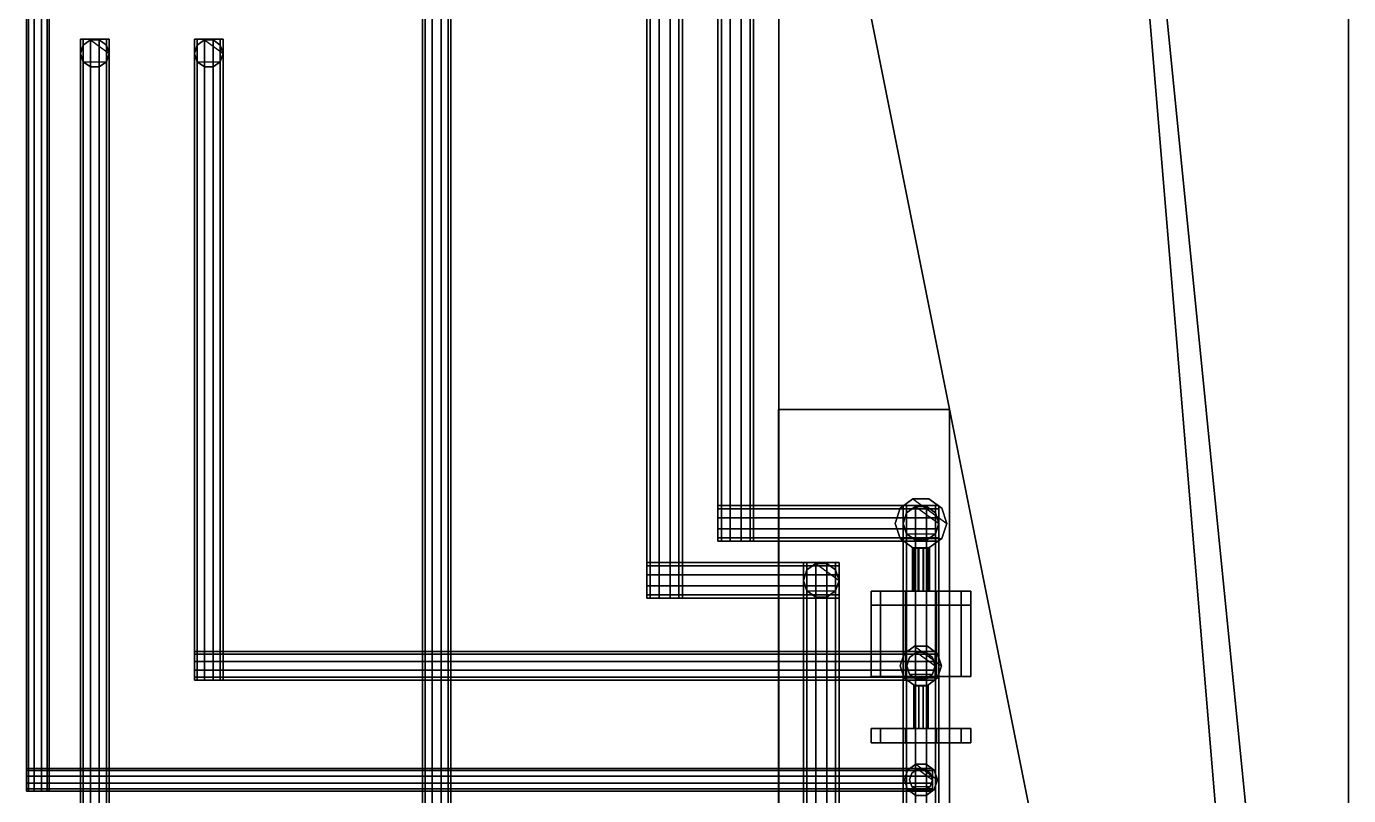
# Model space of a CAD drawing. Header units: millimetres. Extents: x -396 to 23232, y -842 to 31800.
# Drawn here: x 11804 to 12732, y 25929 to 26469 of the extents above; entities that cross this region are included whole.
import ezdxf

# ---------------------------------------------------------------- set-up
doc = ezdxf.new("R2010")
doc.units = ezdxf.units.MM
doc.layers.add('АР_3D_стены', color=8, linetype='Continuous')
for name, color, linetype, true_color in [('ВК_3D_Арматура', 7, 'Continuous', 0xb48c3c), ('ВК_3D_В1', 7, 'Continuous', 0x06b6d4), ('ВК_3D_Оборудование', 7, 'Continuous', 0xe2e8f0), ('ВК_3D_Т3', 7, 'Continuous', 0x16a34a)]:
    doc.layers.add(name, color=color, linetype=linetype, true_color=true_color)

msp = doc.modelspace()

# ---------------------------------------------------------------- meshes
at = {"layer": 'АР_3D_стены'}
mesh = msp.add_polyface(dxfattribs=at)
corners = [(11912.2, 24979.8), (11912.2, 25199.6), (12332.2, 25199.6), (12332.2, 25199.6, 3000), (11912.2, 25199.6, 3000), (11912.2, 24979.8, 3000), (12732.2, 24799.6), (11912.2, 24799.6), (11912.2, 24799.6, 3000), (12732.2, 24799.6, 3000), (12532.2, 27199.6), (12732.2, 27199.6), (12732.2, 25199.6), (12732.2, 25199.6, 3000), (12732.2, 27199.6, 3000), (12532.2, 27199.6, 3000), (12332.2, 27449.6), (12532.2, 27449.6), (12532.2, 27449.6, 3000), (12332.2, 27449.6, 3000), (12332.2, 26799.6), (12332.2, 26799.6, 3000), (12332.2, 25674.6), (12332.2, 25674.6, 3000)]
mesh.append_faces([[corners[k] for k in face] for face in [(0, 1, 2), (3, 4, 5), (6, 7, 0), (5, 8, 9), (10, 11, 12), (13, 14, 15), (16, 17, 10), (15, 18, 19), (6, 0, 2), (3, 5, 9), (10, 12, 6), (9, 13, 15), (20, 16, 10), (15, 19, 21), (6, 2, 22), (23, 3, 9), (20, 10, 6), (9, 15, 21), (6, 22, 20), (21, 23, 9), (20, 16, 19, 21), (16, 17, 18, 19), (17, 10, 15, 18), (10, 11, 14, 15), (11, 12, 13, 14), (12, 6, 9, 13), (6, 7, 8, 9), (7, 0, 5, 8), (0, 1, 4, 5), (1, 2, 3, 4), (2, 22, 23, 3), (22, 20, 21, 23)]])
at = {"layer": 'ВК_3D_Арматура', "color": 33, "true_color": 0xbf9142}
mesh = msp.add_polyface(dxfattribs=at)
corners = [(12450.1, 26120, 275), (12446.64, 26130.64, 275), (12446.64, 26130.64, 325), (12450.1, 26120, 325), (12437.59, 26137.21, 275), (12437.59, 26137.21, 325), (12426.41, 26137.21, 275), (12426.41, 26137.21, 325), (12417.36, 26130.64, 275), (12417.36, 26130.64, 325), (12413.9, 26120, 275), (12413.9, 26120, 325), (12417.36, 26109.36, 275), (12417.36, 26109.36, 325), (12426.41, 26102.79, 275), (12426.41, 26102.79, 325), (12437.59, 26102.79, 275), (12437.59, 26102.79, 325), (12446.64, 26109.36, 275), (12446.64, 26109.36, 325)]
mesh.append_faces([[corners[k] for k in face] for face in [(0, 1, 2, 3), (1, 4, 5, 2), (4, 6, 7, 5), (6, 8, 9, 7), (8, 10, 11, 9), (10, 12, 13, 11), (12, 14, 15, 13), (14, 16, 17, 15), (16, 18, 19, 17), (18, 0, 3, 19), (18, 16, 14, 12), (3, 2, 5, 7)]])
mesh = msp.add_polyface(dxfattribs=at)
corners = [(12450.1, 26120, 495), (12446.64, 26130.64, 495), (12446.64, 26130.64, 545), (12450.1, 26120, 545), (12437.59, 26137.21, 495), (12437.59, 26137.21, 545), (12426.41, 26137.21, 495), (12426.41, 26137.21, 545), (12417.36, 26130.64, 495), (12417.36, 26130.64, 545), (12413.9, 26120, 495), (12413.9, 26120, 545), (12417.36, 26109.36, 495), (12417.36, 26109.36, 545), (12426.41, 26102.79, 495), (12426.41, 26102.79, 545), (12437.59, 26102.79, 495), (12437.59, 26102.79, 545), (12446.64, 26109.36, 495), (12446.64, 26109.36, 545)]
mesh.append_faces([[corners[k] for k in face] for face in [(0, 1, 2, 3), (1, 4, 5, 2), (4, 6, 7, 5), (6, 8, 9, 7), (8, 10, 11, 9), (10, 12, 13, 11), (12, 14, 15, 13), (14, 16, 17, 15), (16, 18, 19, 17), (18, 0, 3, 19), (18, 16, 14, 12), (3, 2, 5, 7)]])
mesh = msp.add_polyface(dxfattribs=at)
corners = [(12438, 26102.5, 520), (12436.85, 26102.5, 523.53), (12436.85, 26072.5, 523.53), (12438, 26072.5, 520), (12433.85, 26102.5, 525.71), (12433.85, 26072.5, 525.71), (12430.15, 26102.5, 525.71), (12430.15, 26072.5, 525.71), (12427.15, 26102.5, 523.53), (12427.15, 26072.5, 523.53), (12426, 26102.5, 520), (12426, 26072.5, 520), (12427.15, 26102.5, 516.47), (12427.15, 26072.5, 516.47), (12430.15, 26102.5, 514.29), (12430.15, 26072.5, 514.29), (12433.85, 26102.5, 514.29), (12433.85, 26072.5, 514.29), (12436.85, 26102.5, 516.47), (12436.85, 26072.5, 516.47)]
mesh.append_faces([[corners[k] for k in face] for face in [(0, 1, 2, 3), (1, 4, 5, 2), (4, 6, 7, 5), (6, 8, 9, 7), (8, 10, 11, 9), (10, 12, 13, 11), (12, 14, 15, 13), (14, 16, 17, 15), (16, 18, 19, 17), (18, 0, 3, 19), (18, 16, 14, 12), (3, 2, 5, 7)]])
mesh = msp.add_polyface(dxfattribs=at)
corners = [(12437, 26102.5, 300), (12436.05, 26102.5, 302.94), (12436.05, 26072.5, 302.94), (12437, 26072.5, 300), (12433.55, 26102.5, 304.76), (12433.55, 26072.5, 304.76), (12430.45, 26102.5, 304.76), (12430.45, 26072.5, 304.76), (12427.95, 26102.5, 302.94), (12427.95, 26072.5, 302.94), (12427, 26102.5, 300), (12427, 26072.5, 300), (12427.95, 26102.5, 297.06), (12427.95, 26072.5, 297.06), (12430.45, 26102.5, 295.24), (12430.45, 26072.5, 295.24), (12433.55, 26102.5, 295.24), (12433.55, 26072.5, 295.24), (12436.05, 26102.5, 297.06), (12436.05, 26072.5, 297.06)]
mesh.append_faces([[corners[k] for k in face] for face in [(0, 1, 2, 3), (1, 4, 5, 2), (4, 6, 7, 5), (6, 8, 9, 7), (8, 10, 11, 9), (10, 12, 13, 11), (12, 14, 15, 13), (14, 16, 17, 15), (16, 18, 19, 17), (18, 0, 3, 19), (18, 16, 14, 12), (3, 2, 5, 7)]])
at = {"layer": 'ВК_3D_Арматура', "color": 132, "true_color": 0x06b6d4}
mesh = msp.add_polyface(dxfattribs=at)
corners = [(12467, 26072.5, 300), (12460.32, 26072.5, 320.57), (12460.32, 26062.5, 320.57), (12467, 26062.5, 300), (12442.82, 26072.5, 333.29), (12442.82, 26062.5, 333.29), (12421.18, 26072.5, 333.29), (12421.18, 26062.5, 333.29), (12403.68, 26072.5, 320.57), (12403.68, 26062.5, 320.57), (12397, 26072.5, 300), (12397, 26062.5, 300), (12403.68, 26072.5, 279.43), (12403.68, 26062.5, 279.43), (12421.18, 26072.5, 266.71), (12421.18, 26062.5, 266.71), (12442.82, 26072.5, 266.71), (12442.82, 26062.5, 266.71), (12460.32, 26072.5, 279.43), (12460.32, 26062.5, 279.43)]
mesh.append_faces([[corners[k] for k in face] for face in [(0, 1, 2, 3), (1, 4, 5, 2), (4, 6, 7, 5), (6, 8, 9, 7), (8, 10, 11, 9), (10, 12, 13, 11), (12, 14, 15, 13), (14, 16, 17, 15), (16, 18, 19, 17), (18, 0, 3, 19), (18, 16, 14, 12), (3, 2, 5, 7)]])
at = {"layer": 'ВК_3D_Арматура', "color": 167, "true_color": 0x475569}
mesh = msp.add_polyface(dxfattribs=at)
corners = [(12467, 26072.5, 520), (12460.32, 26072.5, 540.57), (12460.32, 26012.5, 540.57), (12467, 26012.5, 520), (12442.82, 26072.5, 553.29), (12442.82, 26012.5, 553.29), (12421.18, 26072.5, 553.29), (12421.18, 26012.5, 553.29), (12403.68, 26072.5, 540.57), (12403.68, 26012.5, 540.57), (12397, 26072.5, 520), (12397, 26012.5, 520), (12403.68, 26072.5, 499.43), (12403.68, 26012.5, 499.43), (12421.18, 26072.5, 486.71), (12421.18, 26012.5, 486.71), (12442.82, 26072.5, 486.71), (12442.82, 26012.5, 486.71), (12460.32, 26072.5, 499.43), (12460.32, 26012.5, 499.43)]
mesh.append_faces([[corners[k] for k in face] for face in [(0, 1, 2, 3), (1, 4, 5, 2), (4, 6, 7, 5), (6, 8, 9, 7), (8, 10, 11, 9), (10, 12, 13, 11), (12, 14, 15, 13), (14, 16, 17, 15), (16, 18, 19, 17), (18, 0, 3, 19), (18, 16, 14, 12), (3, 2, 5, 7)]])
at = {"layer": 'ВК_3D_Арматура', "color": 33, "true_color": 0xbf9142}
mesh = msp.add_polyface(dxfattribs=at)
corners = [(12446.5, 26020, 615), (12443.73, 26028.52, 615), (12443.73, 26028.52, 665), (12446.5, 26020, 665), (12436.48, 26033.79, 615), (12436.48, 26033.79, 665), (12427.52, 26033.79, 615), (12427.52, 26033.79, 665), (12420.27, 26028.52, 615), (12420.27, 26028.52, 665), (12417.5, 26020, 615), (12417.5, 26020, 665), (12420.27, 26011.48, 615), (12420.27, 26011.48, 665), (12427.52, 26006.21, 615), (12427.52, 26006.21, 665), (12436.48, 26006.21, 615), (12436.48, 26006.21, 665), (12443.73, 26011.48, 615), (12443.73, 26011.48, 665)]
mesh.append_faces([[corners[k] for k in face] for face in [(0, 1, 2, 3), (1, 4, 5, 2), (4, 6, 7, 5), (6, 8, 9, 7), (8, 10, 11, 9), (10, 12, 13, 11), (12, 14, 15, 13), (14, 16, 17, 15), (16, 18, 19, 17), (18, 0, 3, 19), (18, 16, 14, 12), (3, 2, 5, 7)]])
mesh = msp.add_polyface(dxfattribs=at)
corners = [(12437, 26006, 640), (12436.05, 26006, 642.94), (12436.05, 25976, 642.94), (12437, 25976, 640), (12433.55, 26006, 644.76), (12433.55, 25976, 644.76), (12430.45, 26006, 644.76), (12430.45, 25976, 644.76), (12427.95, 26006, 642.94), (12427.95, 25976, 642.94), (12427, 26006, 640), (12427, 25976, 640), (12427.95, 26006, 637.06), (12427.95, 25976, 637.06), (12430.45, 26006, 635.24), (12430.45, 25976, 635.24), (12433.55, 26006, 635.24), (12433.55, 25976, 635.24), (12436.05, 26006, 637.06), (12436.05, 25976, 637.06)]
mesh.append_faces([[corners[k] for k in face] for face in [(0, 1, 2, 3), (1, 4, 5, 2), (4, 6, 7, 5), (6, 8, 9, 7), (8, 10, 11, 9), (10, 12, 13, 11), (12, 14, 15, 13), (14, 16, 17, 15), (16, 18, 19, 17), (18, 0, 3, 19), (18, 16, 14, 12), (3, 2, 5, 7)]])
at = {"layer": 'ВК_3D_Арматура', "color": 132, "true_color": 0x06b6d4}
mesh = msp.add_polyface(dxfattribs=at)
corners = [(12467, 25976, 640), (12460.32, 25976, 660.57), (12460.32, 25966, 660.57), (12467, 25966, 640), (12442.82, 25976, 673.29), (12442.82, 25966, 673.29), (12421.18, 25976, 673.29), (12421.18, 25966, 673.29), (12403.68, 25976, 660.57), (12403.68, 25966, 660.57), (12397, 25976, 640), (12397, 25966, 640), (12403.68, 25976, 619.43), (12403.68, 25966, 619.43), (12421.18, 25976, 606.71), (12421.18, 25966, 606.71), (12442.82, 25976, 606.71), (12442.82, 25966, 606.71), (12460.32, 25976, 619.43), (12460.32, 25966, 619.43)]
mesh.append_faces([[corners[k] for k in face] for face in [(0, 1, 2, 3), (1, 4, 5, 2), (4, 6, 7, 5), (6, 8, 9, 7), (8, 10, 11, 9), (10, 12, 13, 11), (12, 14, 15, 13), (14, 16, 17, 15), (16, 18, 19, 17), (18, 0, 3, 19), (18, 16, 14, 12), (3, 2, 5, 7)]])
at = {"layer": 'ВК_3D_Арматура', "color": 33, "true_color": 0xbf9142}
mesh = msp.add_polyface(dxfattribs=at)
corners = [(12443.6, 25940, 615), (12441.38, 25946.82, 615), (12441.38, 25946.82, 665), (12443.6, 25940, 665), (12435.58, 25951.03, 615), (12435.58, 25951.03, 665), (12428.42, 25951.03, 615), (12428.42, 25951.03, 665), (12422.62, 25946.82, 615), (12422.62, 25946.82, 665), (12420.4, 25940, 615), (12420.4, 25940, 665), (12422.62, 25933.18, 615), (12422.62, 25933.18, 665), (12428.42, 25928.97, 615), (12428.42, 25928.97, 665), (12435.58, 25928.97, 615), (12435.58, 25928.97, 665), (12441.38, 25933.18, 615), (12441.38, 25933.18, 665)]
mesh.append_faces([[corners[k] for k in face] for face in [(0, 1, 2, 3), (1, 4, 5, 2), (4, 6, 7, 5), (6, 8, 9, 7), (8, 10, 11, 9), (10, 12, 13, 11), (12, 14, 15, 13), (14, 16, 17, 15), (16, 18, 19, 17), (18, 0, 3, 19), (18, 16, 14, 12), (3, 2, 5, 7)]])
at = {"layer": 'ВК_3D_В1'}
mesh = msp.add_polyface(dxfattribs=at)
corners = [(11804, 25932, -230), (11805.53, 25932, -225.3), (11805.53, 28703, -225.3), (11804, 28703, -230), (11809.53, 25932, -222.39), (11809.53, 28703, -222.39), (11814.47, 25932, -222.39), (11814.47, 28703, -222.39), (11818.47, 25932, -225.3), (11818.47, 28703, -225.3), (11820, 25932, -230), (11820, 28703, -230), (11818.47, 25932, -234.7), (11818.47, 28703, -234.7), (11814.47, 25932, -237.61), (11814.47, 28703, -237.61), (11809.53, 25932, -237.61), (11809.53, 28703, -237.61), (11805.53, 25932, -234.7), (11805.53, 28703, -234.7)]
mesh.append_faces([[corners[k] for k in face] for face in [(0, 1, 2, 3), (1, 4, 5, 2), (4, 6, 7, 5), (6, 8, 9, 7), (8, 10, 11, 9), (10, 12, 13, 11), (12, 14, 15, 13), (14, 16, 17, 15), (16, 18, 19, 17), (18, 0, 3, 19), (18, 16, 14, 12), (3, 2, 5, 7)]])
mesh = msp.add_polyface(dxfattribs=at)
corners = [(12314.5, 28072.5, -230), (12312.11, 28072.5, -222.65), (12312.11, 26107.5, -222.65), (12314.5, 26107.5, -230), (12305.86, 28072.5, -218.11), (12305.86, 26107.5, -218.11), (12298.14, 28072.5, -218.11), (12298.14, 26107.5, -218.11), (12291.89, 28072.5, -222.65), (12291.89, 26107.5, -222.65), (12289.5, 28072.5, -230), (12289.5, 26107.5, -230), (12291.89, 28072.5, -237.35), (12291.89, 26107.5, -237.35), (12298.14, 28072.5, -241.89), (12298.14, 26107.5, -241.89), (12305.86, 28072.5, -241.89), (12305.86, 26107.5, -241.89), (12312.11, 28072.5, -237.35), (12312.11, 26107.5, -237.35)]
mesh.append_faces([[corners[k] for k in face] for face in [(0, 1, 2, 3), (1, 4, 5, 2), (4, 6, 7, 5), (6, 8, 9, 7), (8, 10, 11, 9), (10, 12, 13, 11), (12, 14, 15, 13), (14, 16, 17, 15), (16, 18, 19, 17), (18, 0, 3, 19), (18, 16, 14, 12), (3, 2, 5, 7)]])
mesh = msp.add_polyface(dxfattribs=at)
corners = [(11922, 26010, -230), (11923.91, 26010, -224.12), (11923.91, 26460, -224.12), (11922, 26460, -230), (11928.91, 26010, -220.49), (11928.91, 26460, -220.49), (11935.09, 26010, -220.49), (11935.09, 26460, -220.49), (11940.09, 26010, -224.12), (11940.09, 26460, -224.12), (11942, 26010, -230), (11942, 26460, -230), (11940.09, 26010, -235.88), (11940.09, 26460, -235.88), (11935.09, 26010, -239.51), (11935.09, 26460, -239.51), (11928.91, 26010, -239.51), (11928.91, 26460, -239.51), (11923.91, 26010, -235.88), (11923.91, 26460, -235.88)]
mesh.append_faces([[corners[k] for k in face] for face in [(0, 1, 2, 3), (1, 4, 5, 2), (4, 6, 7, 5), (6, 8, 9, 7), (8, 10, 11, 9), (10, 12, 13, 11), (12, 14, 15, 13), (14, 16, 17, 15), (16, 18, 19, 17), (18, 0, 3, 19), (18, 16, 14, 12), (3, 2, 5, 7)]])
mesh = msp.add_polyface(dxfattribs=at)
corners = [(11942, 26450, -240), (11940.09, 26455.88, -240), (11940.09, 26455.88, 60), (11942, 26450, 60), (11935.09, 26459.51, -240), (11935.09, 26459.51, 60), (11928.91, 26459.51, -240), (11928.91, 26459.51, 60), (11923.91, 26455.88, -240), (11923.91, 26455.88, 60), (11922, 26450, -240), (11922, 26450, 60), (11923.91, 26444.12, -240), (11923.91, 26444.12, 60), (11928.91, 26440.49, -240), (11928.91, 26440.49, 60), (11935.09, 26440.49, -240), (11935.09, 26440.49, 60), (11940.09, 26444.12, -240), (11940.09, 26444.12, 60)]
mesh.append_faces([[corners[k] for k in face] for face in [(0, 1, 2, 3), (1, 4, 5, 2), (4, 6, 7, 5), (6, 8, 9, 7), (8, 10, 11, 9), (10, 12, 13, 11), (12, 14, 15, 13), (14, 16, 17, 15), (16, 18, 19, 17), (18, 0, 3, 19), (18, 16, 14, 12), (3, 2, 5, 7)]])
mesh = msp.add_polyface(dxfattribs=at)
corners = [(12289.5, 26132.5, -230), (12289.5, 26130.11, -222.65), (12444.5, 26130.11, -222.65), (12444.5, 26132.5, -230), (12289.5, 26123.86, -218.11), (12444.5, 26123.86, -218.11), (12289.5, 26116.14, -218.11), (12444.5, 26116.14, -218.11), (12289.5, 26109.89, -222.65), (12444.5, 26109.89, -222.65), (12289.5, 26107.5, -230), (12444.5, 26107.5, -230), (12289.5, 26109.89, -237.35), (12444.5, 26109.89, -237.35), (12289.5, 26116.14, -241.89), (12444.5, 26116.14, -241.89), (12289.5, 26123.86, -241.89), (12444.5, 26123.86, -241.89), (12289.5, 26130.11, -237.35), (12444.5, 26130.11, -237.35)]
mesh.append_faces([[corners[k] for k in face] for face in [(0, 1, 2, 3), (1, 4, 5, 2), (4, 6, 7, 5), (6, 8, 9, 7), (8, 10, 11, 9), (10, 12, 13, 11), (12, 14, 15, 13), (14, 16, 17, 15), (16, 18, 19, 17), (18, 0, 3, 19), (18, 16, 14, 12), (3, 2, 5, 7)]])
mesh = msp.add_polyface(dxfattribs=at)
corners = [(12444.5, 26132.5, 720), (12442.11, 26132.5, 727.35), (12442.11, 25807.5, 727.35), (12444.5, 25807.5, 720), (12435.86, 26132.5, 731.89), (12435.86, 25807.5, 731.89), (12428.14, 26132.5, 731.89), (12428.14, 25807.5, 731.89), (12421.89, 26132.5, 727.35), (12421.89, 25807.5, 727.35), (12419.5, 26132.5, 720), (12419.5, 25807.5, 720), (12421.89, 26132.5, 712.65), (12421.89, 25807.5, 712.65), (12428.14, 26132.5, 708.11), (12428.14, 25807.5, 708.11), (12435.86, 26132.5, 708.11), (12435.86, 25807.5, 708.11), (12442.11, 26132.5, 712.65), (12442.11, 25807.5, 712.65)]
mesh.append_faces([[corners[k] for k in face] for face in [(0, 1, 2, 3), (1, 4, 5, 2), (4, 6, 7, 5), (6, 8, 9, 7), (8, 10, 11, 9), (10, 12, 13, 11), (12, 14, 15, 13), (14, 16, 17, 15), (16, 18, 19, 17), (18, 0, 3, 19), (18, 16, 14, 12), (3, 2, 5, 7)]])
mesh = msp.add_polyface(dxfattribs=at)
corners = [(12444.5, 26120, -242.5), (12442.11, 26127.35, -242.5), (12442.11, 26127.35, 732.5), (12444.5, 26120, 732.5), (12435.86, 26131.89, -242.5), (12435.86, 26131.89, 732.5), (12428.14, 26131.89, -242.5), (12428.14, 26131.89, 732.5), (12421.89, 26127.35, -242.5), (12421.89, 26127.35, 732.5), (12419.5, 26120, -242.5), (12419.5, 26120, 732.5), (12421.89, 26112.65, -242.5), (12421.89, 26112.65, 732.5), (12428.14, 26108.11, -242.5), (12428.14, 26108.11, 732.5), (12435.86, 26108.11, -242.5), (12435.86, 26108.11, 732.5), (12442.11, 26112.65, -242.5), (12442.11, 26112.65, 732.5)]
mesh.append_faces([[corners[k] for k in face] for face in [(0, 1, 2, 3), (1, 4, 5, 2), (4, 6, 7, 5), (6, 8, 9, 7), (8, 10, 11, 9), (10, 12, 13, 11), (12, 14, 15, 13), (14, 16, 17, 15), (16, 18, 19, 17), (18, 0, 3, 19), (18, 16, 14, 12), (3, 2, 5, 7)]])
mesh = msp.add_polyface(dxfattribs=at)
corners = [(12442, 26010, -230), (12442, 26011.91, -224.12), (11922, 26011.91, -224.12), (11922, 26010, -230), (12442, 26016.91, -220.49), (11922, 26016.91, -220.49), (12442, 26023.09, -220.49), (11922, 26023.09, -220.49), (12442, 26028.09, -224.12), (11922, 26028.09, -224.12), (12442, 26030, -230), (11922, 26030, -230), (12442, 26028.09, -235.88), (11922, 26028.09, -235.88), (12442, 26023.09, -239.51), (11922, 26023.09, -239.51), (12442, 26016.91, -239.51), (11922, 26016.91, -239.51), (12442, 26011.91, -235.88), (11922, 26011.91, -235.88)]
mesh.append_faces([[corners[k] for k in face] for face in [(0, 1, 2, 3), (1, 4, 5, 2), (4, 6, 7, 5), (6, 8, 9, 7), (8, 10, 11, 9), (10, 12, 13, 11), (12, 14, 15, 13), (14, 16, 17, 15), (16, 18, 19, 17), (18, 0, 3, 19), (18, 16, 14, 12), (3, 2, 5, 7)]])
mesh = msp.add_polyface(dxfattribs=at)
corners = [(12442, 26020, 730), (12440.09, 26025.88, 730), (12440.09, 26025.88, -240), (12442, 26020, -240), (12435.09, 26029.51, 730), (12435.09, 26029.51, -240), (12428.91, 26029.51, 730), (12428.91, 26029.51, -240), (12423.91, 26025.88, 730), (12423.91, 26025.88, -240), (12422, 26020, 730), (12422, 26020, -240), (12423.91, 26014.12, 730), (12423.91, 26014.12, -240), (12428.91, 26010.49, 730), (12428.91, 26010.49, -240), (12435.09, 26010.49, 730), (12435.09, 26010.49, -240), (12440.09, 26014.12, 730), (12440.09, 26014.12, -240)]
mesh.append_faces([[corners[k] for k in face] for face in [(0, 1, 2, 3), (1, 4, 5, 2), (4, 6, 7, 5), (6, 8, 9, 7), (8, 10, 11, 9), (10, 12, 13, 11), (12, 14, 15, 13), (14, 16, 17, 15), (16, 18, 19, 17), (18, 0, 3, 19), (18, 16, 14, 12), (3, 2, 5, 7)]])
mesh = msp.add_polyface(dxfattribs=at)
corners = [(12440, 25932, -230), (12440, 25933.53, -225.3), (11804, 25933.53, -225.3), (11804, 25932, -230), (12440, 25937.53, -222.39), (11804, 25937.53, -222.39), (12440, 25942.47, -222.39), (11804, 25942.47, -222.39), (12440, 25946.47, -225.3), (11804, 25946.47, -225.3), (12440, 25948, -230), (11804, 25948, -230), (12440, 25946.47, -234.7), (11804, 25946.47, -234.7), (12440, 25942.47, -237.61), (11804, 25942.47, -237.61), (12440, 25937.53, -237.61), (11804, 25937.53, -237.61), (12440, 25933.53, -234.7), (11804, 25933.53, -234.7)]
mesh.append_faces([[corners[k] for k in face] for face in [(0, 1, 2, 3), (1, 4, 5, 2), (4, 6, 7, 5), (6, 8, 9, 7), (8, 10, 11, 9), (10, 12, 13, 11), (12, 14, 15, 13), (14, 16, 17, 15), (16, 18, 19, 17), (18, 0, 3, 19), (18, 16, 14, 12), (3, 2, 5, 7)]])
mesh = msp.add_polyface(dxfattribs=at)
corners = [(12440, 25940, 728), (12438.47, 25944.7, 728), (12438.47, 25944.7, -238), (12440, 25940, -238), (12434.47, 25947.61, 728), (12434.47, 25947.61, -238), (12429.53, 25947.61, 728), (12429.53, 25947.61, -238), (12425.53, 25944.7, 728), (12425.53, 25944.7, -238), (12424, 25940, 728), (12424, 25940, -238), (12425.53, 25935.3, 728), (12425.53, 25935.3, -238), (12429.53, 25932.39, 728), (12429.53, 25932.39, -238), (12434.47, 25932.39, 728), (12434.47, 25932.39, -238), (12438.47, 25935.3, 728), (12438.47, 25935.3, -238)]
mesh.append_faces([[corners[k] for k in face] for face in [(0, 1, 2, 3), (1, 4, 5, 2), (4, 6, 7, 5), (6, 8, 9, 7), (8, 10, 11, 9), (10, 12, 13, 11), (12, 14, 15, 13), (14, 16, 17, 15), (16, 18, 19, 17), (18, 0, 3, 19), (18, 16, 14, 12), (3, 2, 5, 7)]])
at = {"layer": 'ВК_3D_Оборудование', "color": 254, "true_color": 0xe2e8f0}
mesh = msp.add_polyface(dxfattribs=at)
corners = [(12332, 25380, 250), (12332, 26200, 250), (12452, 26200, 250), (12452, 25380, 250), (12332, 25380, 900), (12452, 25380, 900), (12452, 26200, 900), (12332, 26200, 900)]
mesh.append_faces([[corners[k] for k in face] for face in [(0, 1, 2, 3), (4, 5, 6, 7), (0, 3, 5, 4), (3, 2, 6, 5), (2, 1, 7, 6), (1, 0, 4, 7)]])
at = {"layer": 'ВК_3D_Т3'}
mesh = msp.add_polyface(dxfattribs=at)
corners = [(12082, 25730, -175), (12083.91, 25730, -169.12), (12083.91, 28510, -169.12), (12082, 28510, -175), (12088.91, 25730, -165.49), (12088.91, 28510, -165.49), (12095.09, 25730, -165.49), (12095.09, 28510, -165.49), (12100.09, 25730, -169.12), (12100.09, 28510, -169.12), (12102, 25730, -175), (12102, 28510, -175), (12100.09, 25730, -180.88), (12100.09, 28510, -180.88), (12095.09, 25730, -184.51), (12095.09, 28510, -184.51), (12088.91, 25730, -184.51), (12088.91, 28510, -184.51), (12083.91, 25730, -180.88), (12083.91, 28510, -180.88)]
mesh.append_faces([[corners[k] for k in face] for face in [(0, 1, 2, 3), (1, 4, 5, 2), (4, 6, 7, 5), (6, 8, 9, 7), (8, 10, 11, 9), (10, 12, 13, 11), (12, 14, 15, 13), (14, 16, 17, 15), (16, 18, 19, 17), (18, 0, 3, 19), (18, 16, 14, 12), (3, 2, 5, 7)]])
mesh = msp.add_polyface(dxfattribs=at)
corners = [(12264.5, 28192.5, -175), (12262.11, 28192.5, -167.65), (12262.11, 26067.5, -167.65), (12264.5, 26067.5, -175), (12255.86, 28192.5, -163.11), (12255.86, 26067.5, -163.11), (12248.14, 28192.5, -163.11), (12248.14, 26067.5, -163.11), (12241.89, 28192.5, -167.65), (12241.89, 26067.5, -167.65), (12239.5, 28192.5, -175), (12239.5, 26067.5, -175), (12241.89, 28192.5, -182.35), (12241.89, 26067.5, -182.35), (12248.14, 28192.5, -186.89), (12248.14, 26067.5, -186.89), (12255.86, 28192.5, -186.89), (12255.86, 26067.5, -186.89), (12262.11, 28192.5, -182.35), (12262.11, 26067.5, -182.35)]
mesh.append_faces([[corners[k] for k in face] for face in [(0, 1, 2, 3), (1, 4, 5, 2), (4, 6, 7, 5), (6, 8, 9, 7), (8, 10, 11, 9), (10, 12, 13, 11), (12, 14, 15, 13), (14, 16, 17, 15), (16, 18, 19, 17), (18, 0, 3, 19), (18, 16, 14, 12), (3, 2, 5, 7)]])
mesh = msp.add_polyface(dxfattribs=at)
corners = [(11842, 25650, -175), (11843.91, 25650, -169.12), (11843.91, 26460, -169.12), (11842, 26460, -175), (11848.91, 25650, -165.49), (11848.91, 26460, -165.49), (11855.09, 25650, -165.49), (11855.09, 26460, -165.49), (11860.09, 25650, -169.12), (11860.09, 26460, -169.12), (11862, 25650, -175), (11862, 26460, -175), (11860.09, 25650, -180.88), (11860.09, 26460, -180.88), (11855.09, 25650, -184.51), (11855.09, 26460, -184.51), (11848.91, 25650, -184.51), (11848.91, 26460, -184.51), (11843.91, 25650, -180.88), (11843.91, 26460, -180.88)]
mesh.append_faces([[corners[k] for k in face] for face in [(0, 1, 2, 3), (1, 4, 5, 2), (4, 6, 7, 5), (6, 8, 9, 7), (8, 10, 11, 9), (10, 12, 13, 11), (12, 14, 15, 13), (14, 16, 17, 15), (16, 18, 19, 17), (18, 0, 3, 19), (18, 16, 14, 12), (3, 2, 5, 7)]])
mesh = msp.add_polyface(dxfattribs=at)
corners = [(11862, 26450, -185), (11860.09, 26455.88, -185), (11860.09, 26455.88, 60), (11862, 26450, 60), (11855.09, 26459.51, -185), (11855.09, 26459.51, 60), (11848.91, 26459.51, -185), (11848.91, 26459.51, 60), (11843.91, 26455.88, -185), (11843.91, 26455.88, 60), (11842, 26450, -185), (11842, 26450, 60), (11843.91, 26444.12, -185), (11843.91, 26444.12, 60), (11848.91, 26440.49, -185), (11848.91, 26440.49, 60), (11855.09, 26440.49, -185), (11855.09, 26440.49, 60), (11860.09, 26444.12, -185), (11860.09, 26444.12, 60)]
mesh.append_faces([[corners[k] for k in face] for face in [(0, 1, 2, 3), (1, 4, 5, 2), (4, 6, 7, 5), (6, 8, 9, 7), (8, 10, 11, 9), (10, 12, 13, 11), (12, 14, 15, 13), (14, 16, 17, 15), (16, 18, 19, 17), (18, 0, 3, 19), (18, 16, 14, 12), (3, 2, 5, 7)]])
mesh = msp.add_polyface(dxfattribs=at)
corners = [(12239.5, 26092.5, -175), (12239.5, 26090.11, -167.65), (12374.5, 26090.11, -167.65), (12374.5, 26092.5, -175), (12239.5, 26083.86, -163.11), (12374.5, 26083.86, -163.11), (12239.5, 26076.14, -163.11), (12374.5, 26076.14, -163.11), (12239.5, 26069.89, -167.65), (12374.5, 26069.89, -167.65), (12239.5, 26067.5, -175), (12374.5, 26067.5, -175), (12239.5, 26069.89, -182.35), (12374.5, 26069.89, -182.35), (12239.5, 26076.14, -186.89), (12374.5, 26076.14, -186.89), (12239.5, 26083.86, -186.89), (12374.5, 26083.86, -186.89), (12239.5, 26090.11, -182.35), (12374.5, 26090.11, -182.35)]
mesh.append_faces([[corners[k] for k in face] for face in [(0, 1, 2, 3), (1, 4, 5, 2), (4, 6, 7, 5), (6, 8, 9, 7), (8, 10, 11, 9), (10, 12, 13, 11), (12, 14, 15, 13), (14, 16, 17, 15), (16, 18, 19, 17), (18, 0, 3, 19), (18, 16, 14, 12), (3, 2, 5, 7)]])
mesh = msp.add_polyface(dxfattribs=at)
corners = [(12374.5, 26092.5, 800), (12372.11, 26092.5, 807.35), (12372.11, 25407.5, 807.35), (12374.5, 25407.5, 800), (12365.86, 26092.5, 811.89), (12365.86, 25407.5, 811.89), (12358.14, 26092.5, 811.89), (12358.14, 25407.5, 811.89), (12351.89, 26092.5, 807.35), (12351.89, 25407.5, 807.35), (12349.5, 26092.5, 800), (12349.5, 25407.5, 800), (12351.89, 26092.5, 792.65), (12351.89, 25407.5, 792.65), (12358.14, 26092.5, 788.11), (12358.14, 25407.5, 788.11), (12365.86, 26092.5, 788.11), (12365.86, 25407.5, 788.11), (12372.11, 26092.5, 792.65), (12372.11, 25407.5, 792.65)]
mesh.append_faces([[corners[k] for k in face] for face in [(0, 1, 2, 3), (1, 4, 5, 2), (4, 6, 7, 5), (6, 8, 9, 7), (8, 10, 11, 9), (10, 12, 13, 11), (12, 14, 15, 13), (14, 16, 17, 15), (16, 18, 19, 17), (18, 0, 3, 19), (18, 16, 14, 12), (3, 2, 5, 7)]])
mesh = msp.add_polyface(dxfattribs=at)
corners = [(12374.5, 26080, -187.5), (12372.11, 26087.35, -187.5), (12372.11, 26087.35, 812.5), (12374.5, 26080, 812.5), (12365.86, 26091.89, -187.5), (12365.86, 26091.89, 812.5), (12358.14, 26091.89, -187.5), (12358.14, 26091.89, 812.5), (12351.89, 26087.35, -187.5), (12351.89, 26087.35, 812.5), (12349.5, 26080, -187.5), (12349.5, 26080, 812.5), (12351.89, 26072.65, -187.5), (12351.89, 26072.65, 812.5), (12358.14, 26068.11, -187.5), (12358.14, 26068.11, 812.5), (12365.86, 26068.11, -187.5), (12365.86, 26068.11, 812.5), (12372.11, 26072.65, -187.5), (12372.11, 26072.65, 812.5)]
mesh.append_faces([[corners[k] for k in face] for face in [(0, 1, 2, 3), (1, 4, 5, 2), (4, 6, 7, 5), (6, 8, 9, 7), (8, 10, 11, 9), (10, 12, 13, 11), (12, 14, 15, 13), (14, 16, 17, 15), (16, 18, 19, 17), (18, 0, 3, 19), (18, 16, 14, 12), (3, 2, 5, 7)]])

doc.saveas('drawing.dxf')
